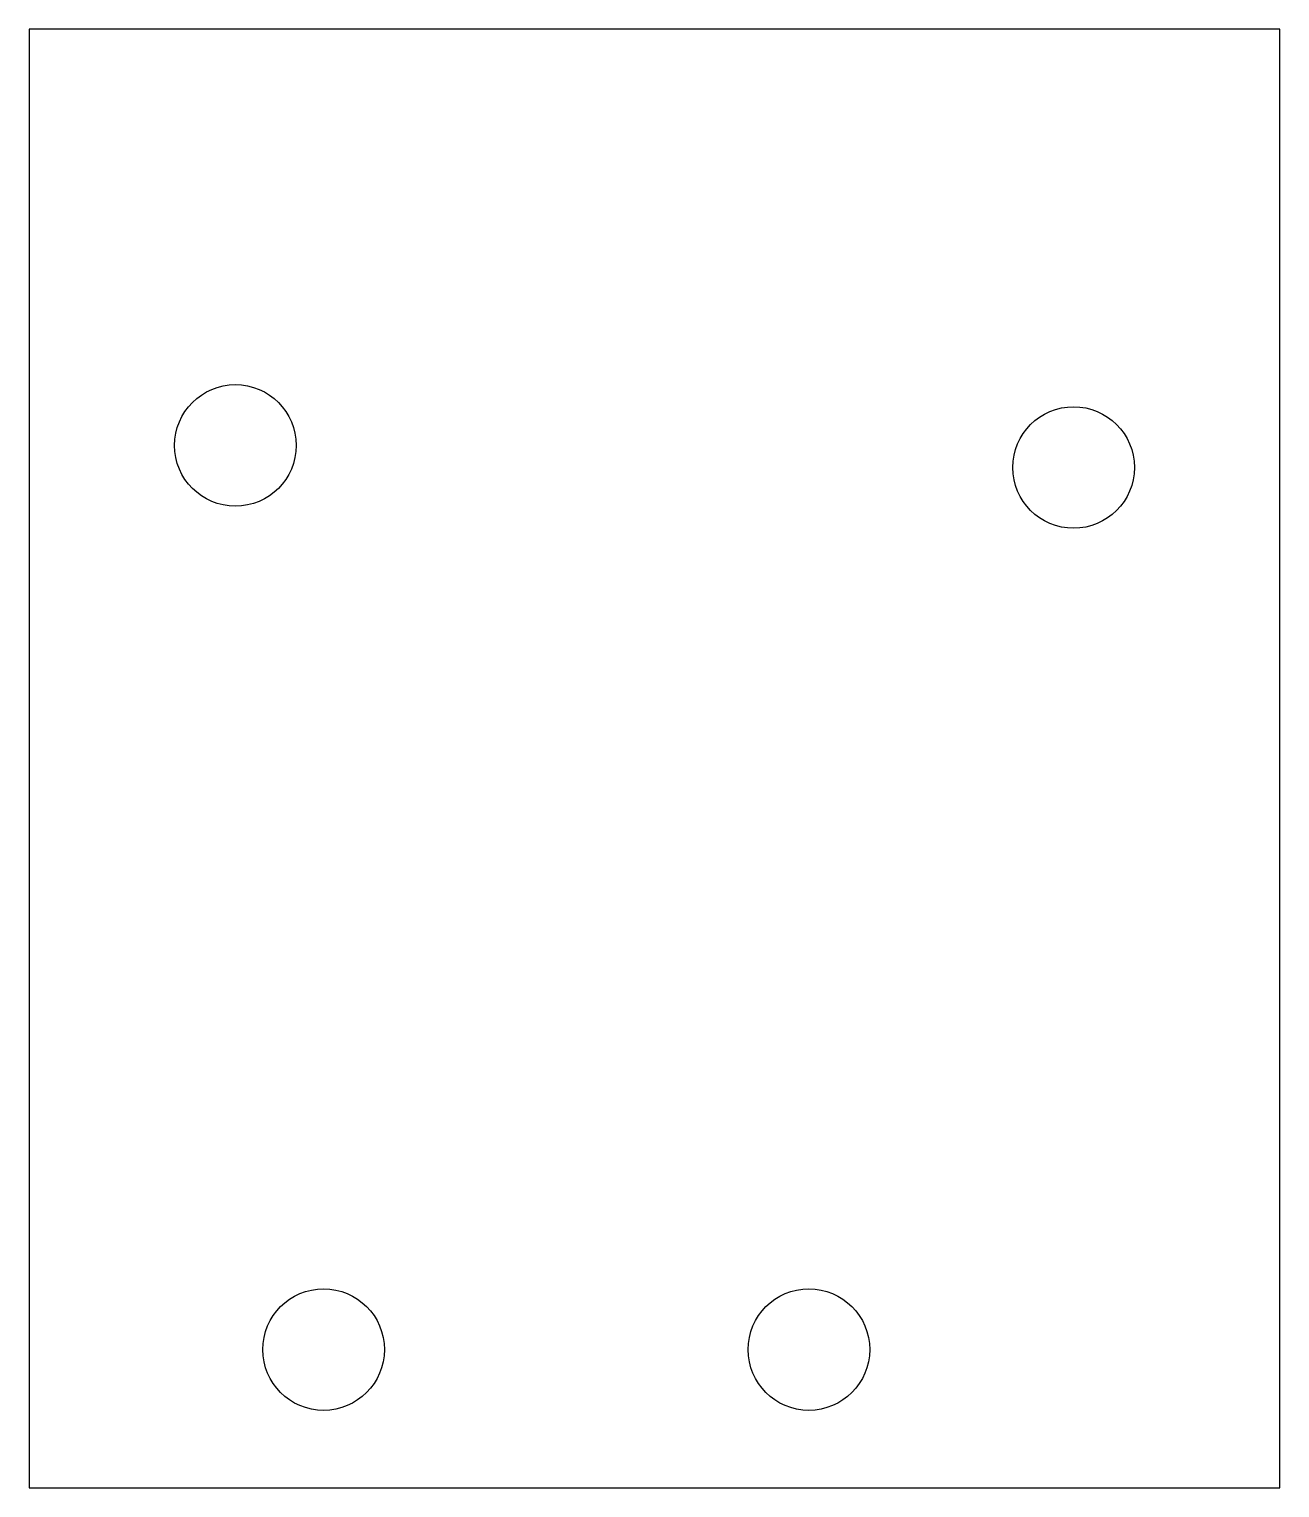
# Model space of a CAD drawing. Header units: millimetres. Extents: x -36 to 36, y -42 to 42.
import ezdxf

# ---------------------------------------------------------------- set-up
doc = ezdxf.new("R2010")
doc.units = ezdxf.units.MM
doc.layers.add('CORTE', color=1, linetype='CONTINUOUS')

msp = doc.modelspace()

# ---------------------------------------------------------------- linework, layer by layer
at = {"layer": 'CORTE', "color": 1}
msp.add_lwpolyline([(-36, -42), (36, -42), (36, 42), (-36, 42)], close=True, dxfattribs=at)
for centre in [(-24.13, 18.03), (24.13, 16.76), (-19.05, -34.04), (8.89, -34.04)]:
    msp.add_circle(centre, 3.5, dxfattribs=at)

doc.saveas('drawing.dxf')
